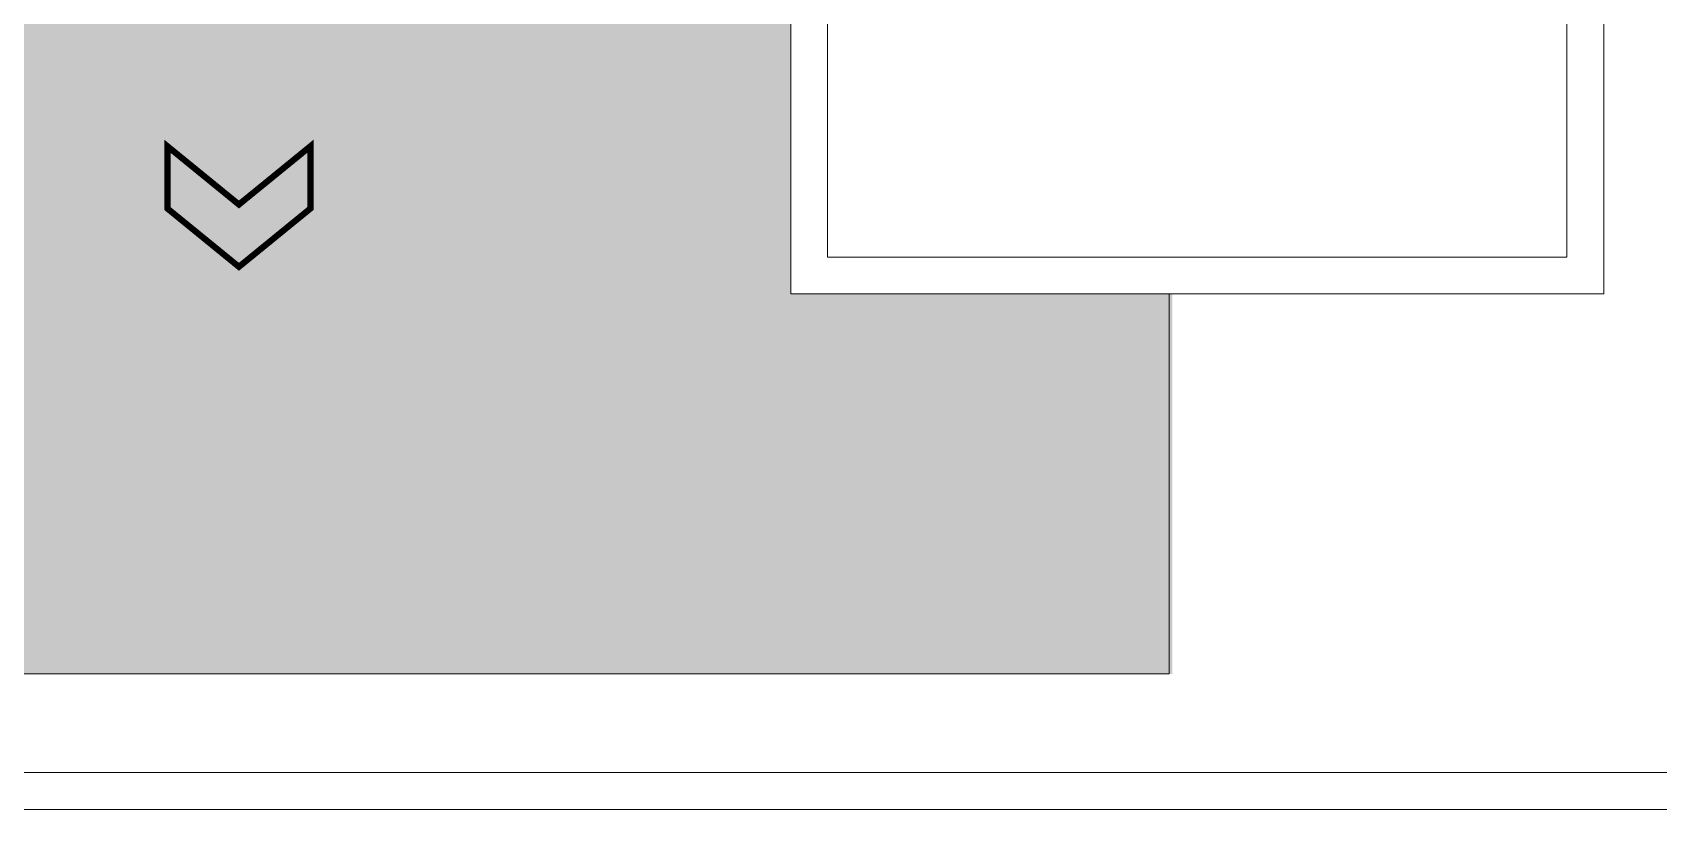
# Model space of a CAD drawing. Header units: metres. Extents: x 1628 to 1845, y 824 to 931.
# Drawn here: x 1703.34 to 1709.93, y 872.13 to 875.28 of the extents above; entities that cross this region are included whole.
import ezdxf

# ---------------------------------------------------------------- set-up
doc = ezdxf.new("R2010")
doc.units = ezdxf.units.M
doc.header["$LTSCALE"] = 0.15
doc.layers.get('0').update_dxf_attribs({"lineweight": 0, "plot": 0})
for name, color, linetype, lineweight in [('Alvenaria ext', 5, 'Continuous', 5), ('Alvenaria int', 150, 'Continuous', 5), ('Cotas', 1, 'Continuous', 0), ('Telhado', 2, 'Continuous', 0)]:
    doc.layers.add(name, color=color, linetype=linetype, lineweight=lineweight)

# ---------------------------------------------------------------- blocks, each defined once
blk = doc.blocks.new('ARROW009')
at = {"color": 0, "const_width": 0.05}
blk.add_lwpolyline([(0.032, 0), (0.5, 1), (1, 1), (0.532, 0), (1, -1), (0.5, -1), (0.032, 0)], dxfattribs=at)

msp = doc.modelspace()

# ---------------------------------------------------------------- hatches: boundary and pattern name
at = {"layer": 'Telhado', "ltscale": 10}
h = msp.add_hatch(dxfattribs=at)
h.set_pattern_fill('TROOF2', color=256, scale=0.34, pattern_type=2)
h.set_pattern_definition([(125.2176, (0.3128, 0.034), (2.3800003956, -3.39999971662), [0.07074958, -7.00419244]), (160.71, (0.272, 0.0918), (5.78000176264, -2.03999540797), [0.07204464, -7.13242616]), (199.29, (0.204, 0.1156), (-5.78000176264, -2.03999540797), [0.07204464, -7.13242616]), (234.7824, (0.136, 0.0918), (-2.3800003956, -3.39999971662), [0.07074958, -7.00419244]), (270, (0.0952, 0.034), (0.34, -0.34), [0.034, -0.306]), (90, (0.3128, 0), (-0.34, 0.34), [0.034, -0.306]), (0, (0.3128, 0.0272), (0.34, 0.34), [0.0272, -0.3128]), (0, (0.3128, 0), (0.34, 0.34), [0.0272, -0.3128]), (125.5377, (0.34, 0.0442), (-1.020000535, 1.3599994043), [0.0877438, -2.83704704]), (162.2553, (0.289, 0.1156), (-7.47999871862, 2.38000365932), [0.08924592, -8.83534914]), (197.7447, (0.204, 0.1428), (7.47999871862, 2.38000365932), [0.08924592, -8.83534914]), (234.4623, (0.119, 0.1156), (1.020000535, 1.3599994043), [0.0877438, -2.83704704]), (270, (0.068, 0.0442), (0.34, -0.34), [0.017, -0.323]), (90, (0.34, 0.0272), (-0.34, 0.34), [0.017, -0.323]), (0, (0, 0.0272), (0.34, 0.34), [0.068, -0.272]), (0, (0, 0), (0.34, 0.34), [0.0952, -0.2448]), (84.8056, (0.068, 0.0408), (-0.3399983764, -3.4000002278), [0.30043386, -3.45498888]), (95.1944, (0.34, 0.0408), (-0.3399983764, 3.4000002278), [0.30043386, -3.45498888])])
h.paths.add_polyline_path([(1706.4124, 875.8292), (1697.3624, 875.8292), (1697.3624, 872.6784), (1707.9618, 872.6784), (1707.9618, 874.2201), (1706.4124, 874.2201)])

# ---------------------------------------------------------------- linework, layer by layer
at = {"layer": 'Alvenaria ext'}
for p, q in [((1709.5624, 880.2792), (1709.5624, 874.3701)), ((1709.7124, 880.2792), (1709.7124, 874.2201)), ((1706.5624, 874.3701), (1706.5624, 876.8792)), ((1709.5624, 874.3701), (1706.5624, 874.3701)), ((1709.7124, 874.2201), (1706.5624, 874.2201))]:
    msp.add_line(p, q, dxfattribs=at)
at = {"layer": 'Alvenaria ext', "ltscale": 10}
msp.add_line((1706.9624, 874.2201), (1706.4124, 874.2201), dxfattribs=at)
at = {"layer": 'Alvenaria int'}
msp.add_line((1706.4124, 874.2201), (1706.4124, 876.8792), dxfattribs=at)
at = {"layer": 'Alvenaria int', "ltscale": 10}
msp.add_lwpolyline([(1689.2757, 882.1281), (1714.2757, 882.1281), (1714.2757, 872.1281), (1689.2757, 872.1281)], close=True, dxfattribs=at)
msp.add_lwpolyline([(1689.4257, 880.8856), (1689.4257, 881.9781), (1714.1257, 881.9781), (1714.1257, 872.2781), (1689.4257, 872.2781), (1689.4257, 876.7049)], dxfattribs=at)
at = {"layer": 'Telhado', "ltscale": 10}
for p, q in [((1706.4124, 874.2201), (1706.4124, 876.8792)), ((1707.9491, 874.2201), (1706.4124, 874.2201)), ((1707.9485, 872.6784), (1707.9485, 874.2201)), ((1697.3624, 872.6784), (1707.9488, 872.6784))]:
    msp.add_line(p, q, dxfattribs=at)

# ---------------------------------------------------------------- block references
at = {"layer": 'Cotas', "xscale": 0.5053634733262697, "yscale": 0.2902381149378925, "zscale": 0.5053634733262697, "rotation": 90}
msp.add_blockref('ARROW009', (1704.1732, 874.3142), dxfattribs=at)

doc.saveas('drawing.dxf')
